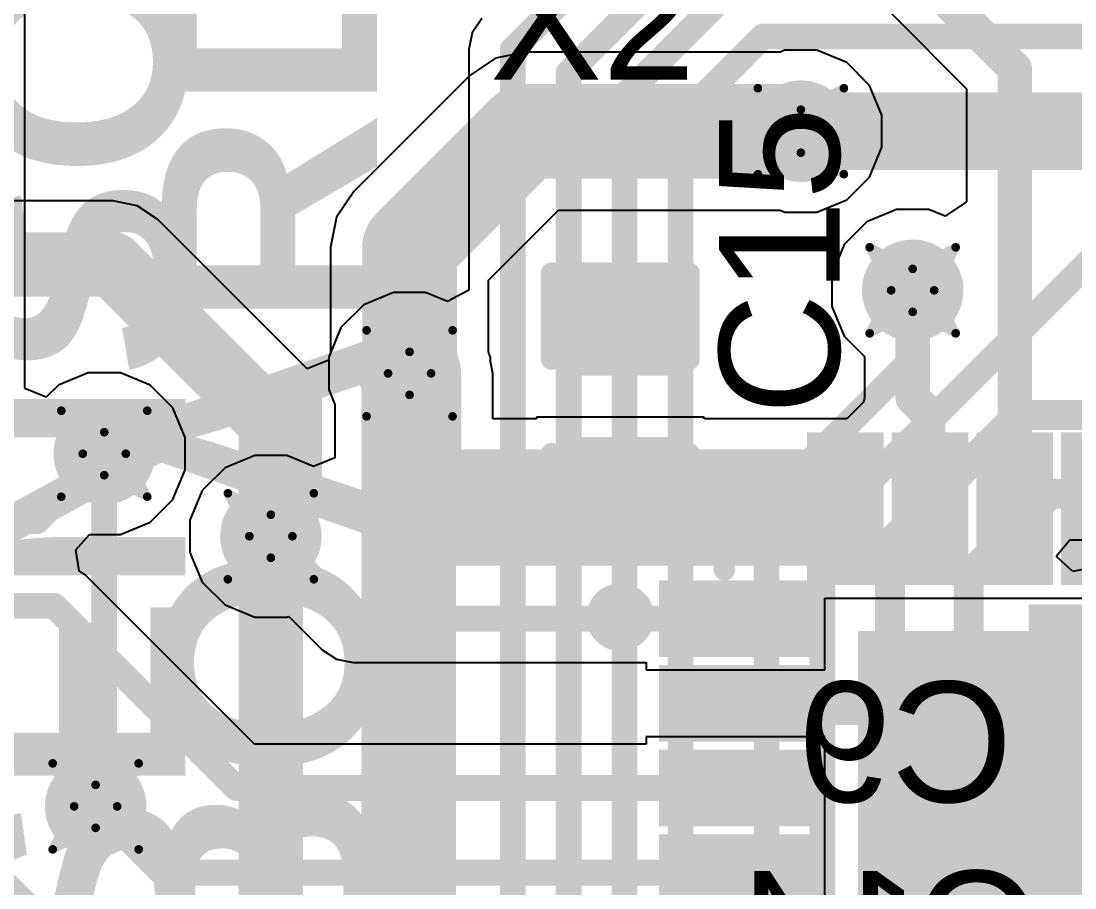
# Model space of a CAD drawing. Header units: inches. Extents: x -8 to 384, y -12 to 64.
# Drawn here: x -0.24 to 5.99, y 10.21 to 15.33 of the extents above; entities that cross this region are included whole.
import ezdxf

# ---------------------------------------------------------------- set-up
doc = ezdxf.new("R2010")
doc.units = ezdxf.units.IN
for name, color, linetype in [('Board_outline', 216, 'Continuous'), ('Bottom Layer', 5, 'Continuous'), ('Bottom Overlay', 54, 'Continuous'), ('Drill Drawing', 1, 'Continuous'), ('Top Layer', 1, 'Continuous'), ('Top Overlay', 2, 'Continuous'), ('Top Paste', 8, 'Continuous'), ('Top Solder', 216, 'Continuous'), ('Via Holes', 16, 'Continuous')]:
    doc.layers.add(name, color=color, linetype=linetype)
doc.styles.add('Arial', font='', dxfattribs={"height": 0.2})
doc.styles.add('Arial_Bold', font='', dxfattribs={"height": 0.2})
doc.styles.get('Arial').set_extended_font_data('Arial')
doc.styles.get('Arial_Bold').set_extended_font_data('Arial', bold=True)

# ---------------------------------------------------------------- blocks, each defined once
blk = doc.blocks.new('C___0402_34')
at = {"layer": 'Top Layer'}
for points in [[(-0.6985, -0.3175), (-0.6985, 0.3175), (-0.2413, 0.3175), (-0.2413, -0.3175)], [(0.2413, -0.3175), (0.2413, 0.3175), (0.6985, 0.3175), (0.6985, -0.3175)]]:
    blk.add_hatch(color=1, dxfattribs=at).paths.add_polyline_path(points)
at = {"layer": 'Top Paste'}
for points in [[(-0.6985, -0.3175), (-0.6985, 0.3175), (-0.2413, 0.3175), (-0.2413, -0.3175)], [(0.2413, -0.3175), (0.2413, 0.3175), (0.6985, 0.3175), (0.6985, -0.3175)]]:
    blk.add_hatch(color=8, dxfattribs=at).paths.add_polyline_path(points)
at = {"layer": 'Top Solder'}
for points in [[(-0.7585, -0.3775), (-0.7585, 0.3775), (-0.1813, 0.3775), (-0.1813, -0.3775)], [(0.1813, -0.3775), (0.1813, 0.3775), (0.7585, 0.3775), (0.7585, -0.3775)]]:
    blk.add_hatch(color=216, dxfattribs=at).paths.add_polyline_path(points)
at = {"layer": 'Top Overlay'}
for points in [[(-0.7874, 0.4064, 0.127, 0.127, 0), (-0.7874, -0.4064, 0.127, 0.127, 0)], [(-0.7874, 0.4064, 0.127, 0.127, 0), (-0.2794, 0.4064, 0.127, 0.127, 0)], [(0.2794, 0.4064, 0.127, 0.127, 0), (0.7874, 0.4064, 0.127, 0.127, 0)], [(0.7874, 0.4064, 0.127, 0.127, 0), (0.7874, -0.4064, 0.127, 0.127, 0)], [(-0.7874, -0.4064, 0.127, 0.127, 0), (-0.2794, -0.4064, 0.127, 0.127, 0)], [(0.2794, -0.4064, 0.127, 0.127, 0), (0.7874, -0.4064, 0.127, 0.127, 0)]]:
    blk.add_lwpolyline(points, format="xyseb", dxfattribs=at)
for points in [[(-0.8191, 0.4064, 0.0635, 0.0635, 1), (-0.7556, 0.4064, 0.0635, 0.0635, 1)], [(-0.8191, 0.4064, 0.0635, 0.0635, 1), (-0.7556, 0.4064, 0.0635, 0.0635, 1)], [(-0.3111, 0.4064, 0.0635, 0.0635, 1), (-0.2477, 0.4064, 0.0635, 0.0635, 1)], [(0.2477, 0.4064, 0.0635, 0.0635, 1), (0.3111, 0.4064, 0.0635, 0.0635, 1)], [(0.7556, 0.4064, 0.0635, 0.0635, 1), (0.8191, 0.4064, 0.0635, 0.0635, 1)], [(0.7556, 0.4064, 0.0635, 0.0635, 1), (0.8191, 0.4064, 0.0635, 0.0635, 1)], [(-0.8191, -0.4064, 0.0635, 0.0635, 1), (-0.7556, -0.4064, 0.0635, 0.0635, 1)], [(-0.8191, -0.4064, 0.0635, 0.0635, 1), (-0.7556, -0.4064, 0.0635, 0.0635, 1)], [(-0.3111, -0.4064, 0.0635, 0.0635, 1), (-0.2477, -0.4064, 0.0635, 0.0635, 1)], [(0.2477, -0.4064, 0.0635, 0.0635, 1), (0.3111, -0.4064, 0.0635, 0.0635, 1)], [(0.7556, -0.4064, 0.0635, 0.0635, 1), (0.8191, -0.4064, 0.0635, 0.0635, 1)], [(0.7556, -0.4064, 0.0635, 0.0635, 1), (0.8191, -0.4064, 0.0635, 0.0635, 1)]]:
    blk.add_lwpolyline(points, format="xyseb", close=True, dxfattribs=at)
blk = doc.blocks.new('QFN64_45')
at = {"layer": 'Top Layer'}
for points in [[(-3.875, 4.05), (-3.875, 4.75), (-3.625, 4.75), (-3.625, 4.05)], [(-3.375, 4.05), (-3.375, 4.75), (-3.125, 4.75), (-3.125, 4.05)], [(-2.875, 4.05), (-2.875, 4.75), (-2.625, 4.75), (-2.625, 4.05)], [(-4.75, 3.875), (-4.05, 3.875), (-4.05, 3.625), (-4.75, 3.625)], [(3.575, -3.575), (-3.575, -3.575), (-3.575, 3.575), (3.575, 3.575)], [(-4.75, 3.375), (-4.05, 3.375), (-4.05, 3.125), (-4.75, 3.125)], [(-4.75, 2.875), (-4.05, 2.875), (-4.05, 2.625), (-4.75, 2.625)], [(-4.75, 2.375), (-4.05, 2.375), (-4.05, 2.125), (-4.75, 2.125)]]:
    blk.add_hatch(color=1, dxfattribs=at).paths.add_polyline_path(points)
at = {"layer": 'Top Paste'}
for points in [[(-3.875, 4.05), (-3.875, 4.75), (-3.625, 4.75), (-3.625, 4.05)], [(-3.375, 4.05), (-3.375, 4.75), (-3.125, 4.75), (-3.125, 4.05)], [(-2.875, 4.05), (-2.875, 4.75), (-2.625, 4.75), (-2.625, 4.05)], [(-4.75, 3.875), (-4.05, 3.875), (-4.05, 3.625), (-4.75, 3.625)], [(3.575, -3.575), (-3.575, -3.575), (-3.575, 3.575), (3.575, 3.575)], [(-4.75, 3.375), (-4.05, 3.375), (-4.05, 3.125), (-4.75, 3.125)], [(-4.75, 2.875), (-4.05, 2.875), (-4.05, 2.625), (-4.75, 2.625)], [(-4.75, 2.375), (-4.05, 2.375), (-4.05, 2.125), (-4.75, 2.125)]]:
    blk.add_hatch(color=8, dxfattribs=at).paths.add_polyline_path(points)
at = {"layer": 'Top Solder'}
for points in [[(-3.9766, 3.9484), (-3.9766, 4.8516), (-3.5234, 4.8516), (-3.5234, 3.9484)], [(-3.4766, 3.9484), (-3.4766, 4.8516), (-3.0234, 4.8516), (-3.0234, 3.9484)], [(-2.9766, 3.9484), (-2.9766, 4.8516), (-2.5234, 4.8516), (-2.5234, 3.9484)], [(-2.4766, 3.9484), (-2.4766, 4.8516), (-2.0234, 4.8516), (-2.0234, 3.9484)], [(-4.8516, 3.9766), (-3.9484, 3.9766), (-3.9484, 3.5234), (-4.8516, 3.5234)], [(3.6766, -3.6766), (-3.6766, -3.6766), (-3.6766, 3.6766), (3.6766, 3.6766)], [(-4.8516, 3.4766), (-3.9484, 3.4766), (-3.9484, 3.0234), (-4.8516, 3.0234)], [(-4.8516, 2.9766), (-3.9484, 2.9766), (-3.9484, 2.5234), (-4.8516, 2.5234)], [(-4.8516, 2.4766), (-3.9484, 2.4766), (-3.9484, 2.0234), (-4.8516, 2.0234)]]:
    blk.add_hatch(color=216, dxfattribs=at).paths.add_polyline_path(points)
at = {"layer": 'Top Overlay'}
for points in [[(-4.465, 4.5, 0.127, 0.127, 0), (-4.0036, 4.5, 0.127, 0.127, 0)], [(-4.465, 4.0386, 0.127, 0.127, 0), (-4.465, 4.5, 0.127, 0.127, 0)]]:
    blk.add_lwpolyline(points, format="xyseb", dxfattribs=at)
for points in [[(-4.4967, 4.5, 0.0635, 0.0635, 1), (-4.4332, 4.5, 0.0635, 0.0635, 1)], [(-4.4967, 4.5, 0.0635, 0.0635, 1), (-4.4332, 4.5, 0.0635, 0.0635, 1)], [(-4.0353, 4.5, 0.0635, 0.0635, 1), (-3.9718, 4.5, 0.0635, 0.0635, 1)], [(-4.4967, 4.0386, 0.0635, 0.0635, 1), (-4.4332, 4.0386, 0.0635, 0.0635, 1)], [(-4.98, 3.7592, 0.2, 0.2, 1), (-5.18, 3.7592, 0.2, 0.2, 1)], [(-5.23, 3.7592, 0.1, 0.1, 1), (-5.13, 3.7592, 0.1, 0.1, 1)], [(-5.03, 3.7592, 0.1, 0.1, 1), (-4.93, 3.7592, 0.1, 0.1, 1)]]:
    blk.add_lwpolyline(points, format="xyseb", close=True, dxfattribs=at)

msp = doc.modelspace()

# ---------------------------------------------------------------- hatches: boundary and pattern name
at = {"layer": 'Bottom Layer'}
h = msp.add_hatch(color=5, dxfattribs=at)
edge = h.paths.add_edge_path()
edge.add_arc((4.3688, 14.6812), 0.3, 0, 360)
h = msp.add_hatch(color=5, dxfattribs=at)
edge = h.paths.add_edge_path()
edge.add_arc((5.0292, 13.7414), 0.3, 0, 360)
h = msp.add_hatch(color=5, dxfattribs=at)
edge = h.paths.add_edge_path()
edge.add_arc((2.0574, 13.2509), 0.3, 0, 360)
h = msp.add_hatch(color=5, dxfattribs=at)
edge = h.paths.add_edge_path()
edge.add_arc((0.254, 12.7762), 0.3, 0, 360)
h = msp.add_hatch(color=5, dxfattribs=at)
edge = h.paths.add_edge_path()
edge.add_arc((1.238, 12.2888), 0.3, 0, 360)
msp.add_hatch(color=5, dxfattribs=at).paths.add_polyline_path([(5.715, 8.128), (6.858, 8.128), (6.858, 11.8872), (5.715, 11.8872)])
h = msp.add_hatch(color=5, dxfattribs=at)
edge = h.paths.add_edge_path()
edge.add_arc((0.2032, 10.6934), 0.3, 0, 360)
at = {"layer": 'Top Layer'}
h = msp.add_hatch(color=1, dxfattribs=at)
edge = h.paths.add_edge_path()
edge.add_arc((4.3688, 14.6812), 0.3, 0, 360)
h = msp.add_hatch(color=1, dxfattribs=at)
edge = h.paths.add_edge_path()
edge.add_arc((5.0292, 13.7414), 0.3, 0, 360)
h = msp.add_hatch(color=1, dxfattribs=at)
edge = h.paths.add_edge_path()
edge.add_arc((2.0574, 13.2509), 0.3, 0, 360)
h = msp.add_hatch(color=1, dxfattribs=at)
edge = h.paths.add_edge_path()
edge.add_arc((0.254, 12.7762), 0.3, 0, 360)
msp.add_hatch(color=1, dxfattribs=at).paths.add_polyline_path([(1.8034, 12.1158), (4.699, 12.1158), (4.699, 12.8016), (1.8034, 12.8016)])
h = msp.add_hatch(color=1, dxfattribs=at)
edge = h.paths.add_edge_path()
edge.add_arc((1.238, 12.2888), 0.3, 0, 360)
h = msp.add_hatch(color=1, dxfattribs=at)
edge = h.paths.add_edge_path()
edge.add_arc((0.2032, 10.6934), 0.3, 0, 360)
at = {"layer": 'Via Holes'}
h = msp.add_hatch(color=7, dxfattribs=at)
edge = h.paths.add_edge_path()
edge.add_arc((4.3688, 14.6812), 0.15, 0, 360)
h = msp.add_hatch(color=7, dxfattribs=at)
edge = h.paths.add_edge_path()
edge.add_arc((5.0292, 13.7414), 0.15, 0, 360)
h = msp.add_hatch(color=7, dxfattribs=at)
edge = h.paths.add_edge_path()
edge.add_arc((2.0574, 13.2509), 0.15, 0, 360)
h = msp.add_hatch(color=7, dxfattribs=at)
edge = h.paths.add_edge_path()
edge.add_arc((0.254, 12.7762), 0.15, 0, 360)
h = msp.add_hatch(color=7, dxfattribs=at)
edge = h.paths.add_edge_path()
edge.add_arc((1.238, 12.2888), 0.15, 0, 360)
h = msp.add_hatch(color=7, dxfattribs=at)
edge = h.paths.add_edge_path()
edge.add_arc((0.2032, 10.6934), 0.15, 0, 360)

# ---------------------------------------------------------------- linework, layer by layer
at = {"layer": 'Board_outline'}
msp.add_lwpolyline([(37.5368, 13.3604, 0.254, 0.254, 1), (-7.4632, 13.3604, 0.254, 0.254, 1)], format="xyseb", close=True, dxfattribs=at)
at = {"layer": 'Bottom Layer'}
for p, q in [((2.4839, 15.3469), (2.4277, 15.2629)), ((2.4277, 15.2629), (2.408, 15.1638)), ((2.408, 15.1638), (2.408, 13.7419)), ((0.3048, 14.2693), (-1.4955, 14.2693)), ((0.4485, 14.2407), (0.3048, 14.2693)), ((0.5703, 14.1593), (0.4485, 14.2407)), ((1.4526, 13.2771), (0.5703, 14.1593)), ((1.9624, 13.7287), (1.7867, 13.656)), ((2.1524, 13.7287), (1.9624, 13.7287)), ((2.281, 13.6754), (2.1524, 13.7287)), ((2.408, 13.7419), (2.281, 13.6754)), ((1.7867, 13.656), (1.6523, 13.5216)), ((1.6523, 13.5216), (1.5796, 13.3459)), ((1.5796, 13.3297), (1.4526, 13.2771)), ((1.5796, 13.3459), (1.5796, 13.3297)), ((5.8792, 12.1729), (5.9575, 12.2681)), ((5.9575, 12.2681), (8.1135, 12.2681)), ((5.8822, 12.1656), (5.8792, 12.1729)), ((5.9758, 12.0801), (5.8822, 12.1656)), ((6.0452, 12.0939), (5.9758, 12.0801))]:
    msp.add_line(p, q, dxfattribs=at)
for points in [[(2.667, 15.1638, 0.1524, 0.1524, 0), (3.7592, 16.256, 0.1524, 0.1524, 0)], [(2.9972, 15.027, 0.1524, 0.1524, 0), (3.8706, 15.9004, 0.1524, 0.1524, 0)], [(3.3274, 14.8902, 0.1524, 0.1524, 0), (4.0074, 15.5702, 0.1524, 0.1524, 0)], [(3.6576, 14.7535, 0.1524, 0.1524, 0), (4.1441, 15.24, 0.1524, 0.1524, 0)], [(4.1441, 15.24, 0.1524, 0.1524, 0), (12.9032, 15.24, 0.1524, 0.1524, 0)], [(2.667, 7.239, 0.1524, 0.1524, 0), (2.667, 15.1638, 0.1524, 0.1524, 0)], [(2.9972, 5.8166, 0.1524, 0.1524, 0), (2.9972, 15.027, 0.1524, 0.1524, 0)], [(3.3274, 4.5974, 0.1524, 0.1524, 0), (3.3274, 14.8902, 0.1524, 0.1524, 0)], [(4.3688, 14.6812, 0.4572, 0.4572, 0), (9.4102, 14.6812, 0.4572, 0.4572, 0)], [(3.6576, 4.2164, 0.1524, 0.1524, 0), (3.6576, 14.7535, 0.1524, 0.1524, 0)], [(-1.651, 13.8938, 0.381, 0.381, 0), (0.3048, 13.8938, 0.381, 0.381, 0)], [(0.3048, 13.8938, 0.381, 0.381, 0), (1.238, 12.9606, 0.381, 0.381, 0)], [(4.4958, 12.3346, 0.1524, 0.1524, 0), (6.1007, 13.9396, 0.1524, 0.1524, 0)], [(5.0292, 13.335, 0.1524, 0.1524, 0), (5.0292, 13.7414, 0.1524, 0.1524, 0)], [(2.0519, 13.0175, 0.5588, 0.5588, 0), (2.0519, 13.2509, 0.5588, 0.5588, 0)], [(4.1656, 12.4714, 0.1524, 0.1524, 0), (5.0292, 13.335, 0.1524, 0.1524, 0)], [(2.0519, 8.4133, 0.5588, 0.5588, 0), (2.0519, 13.0175, 0.5588, 0.5588, 0)], [(1.238, 12.2888, 0.381, 0.381, 0), (1.238, 12.9606, 0.381, 0.381, 0)], [(4.8946, 12.2485, 0.1778, 0.1778, 0), (5.6509, 13.0048, 0.1778, 0.1778, 0)], [(5.6509, 13.0048, 0.1778, 0.1778, 0), (7.921, 13.0048, 0.1778, 0.1778, 0)], [(0.254, 10.7442, 0.1524, 0.1524, 0), (0.254, 12.7762, 0.1524, 0.1524, 0)], [(5.3594, 12.0559, 0.1778, 0.1778, 0), (5.8434, 12.54, 0.1778, 0.1778, 0)], [(5.8434, 12.54, 0.1778, 0.1778, 0), (8.1135, 12.54, 0.1778, 0.1778, 0)], [(-2.5654, 12.4714, 0.1524, 0.1524, 0), (0.1016, 9.8044, 0.1524, 0.1524, 0)], [(4.1656, 3.8354, 0.1524, 0.1524, 0), (4.1656, 12.4714, 0.1524, 0.1524, 0)], [(1.238, 8.604, 0.381, 0.381, 0), (1.238, 12.2888, 0.381, 0.381, 0)], [(4.4958, 3.6986, 0.1524, 0.1524, 0), (4.4958, 12.3346, 0.1524, 0.1524, 0)], [(4.8946, 2.9571, 0.1778, 0.1778, 0), (4.8946, 12.2485, 0.1778, 0.1778, 0)], [(5.3594, 3.1496, 0.1778, 0.1778, 0), (5.3594, 12.0559, 0.1778, 0.1778, 0)], [(0.2032, 10.6934, 0.1524, 0.1524, 0), (0.254, 10.7442, 0.1524, 0.1524, 0)]]:
    msp.add_lwpolyline(points, format="xyseb", dxfattribs=at)
for points in [[(4.106, 15.24, 0.0762, 0.0762, 1), (4.1822, 15.24, 0.0762, 0.0762, 1)], [(4.106, 15.24, 0.0762, 0.0762, 1), (4.1822, 15.24, 0.0762, 0.0762, 1)], [(2.6289, 15.1638, 0.0762, 0.0762, 1), (2.7051, 15.1638, 0.0762, 0.0762, 1)], [(2.6289, 15.1638, 0.0762, 0.0762, 1), (2.7051, 15.1638, 0.0762, 0.0762, 1)], [(2.9591, 15.027, 0.0762, 0.0762, 1), (3.0353, 15.027, 0.0762, 0.0762, 1)], [(2.9591, 15.027, 0.0762, 0.0762, 1), (3.0353, 15.027, 0.0762, 0.0762, 1)], [(3.2893, 14.8902, 0.0762, 0.0762, 1), (3.3655, 14.8902, 0.0762, 0.0762, 1)], [(3.2893, 14.8902, 0.0762, 0.0762, 1), (3.3655, 14.8902, 0.0762, 0.0762, 1)], [(4.2545, 14.6812, 0.2286, 0.2286, 1), (4.4831, 14.6812, 0.2286, 0.2286, 1)], [(3.6195, 14.7535, 0.0762, 0.0762, 1), (3.6957, 14.7535, 0.0762, 0.0762, 1)], [(3.6195, 14.7535, 0.0762, 0.0762, 1), (3.6957, 14.7535, 0.0762, 0.0762, 1)], [(0.2095, 13.8938, 0.1905, 0.1905, 1), (0.4001, 13.8938, 0.1905, 0.1905, 1)], [(0.2095, 13.8938, 0.1905, 0.1905, 1), (0.4001, 13.8938, 0.1905, 0.1905, 1)], [(4.9911, 13.7414, 0.0762, 0.0762, 1), (5.0673, 13.7414, 0.0762, 0.0762, 1)], [(1.9122, 13.2509, 0.2794, 0.2794, 1), (2.1916, 13.2509, 0.2794, 0.2794, 1)], [(4.9911, 13.335, 0.0762, 0.0762, 1), (5.0673, 13.335, 0.0762, 0.0762, 1)], [(4.9911, 13.335, 0.0762, 0.0762, 1), (5.0673, 13.335, 0.0762, 0.0762, 1)], [(1.9122, 13.0175, 0.2794, 0.2794, 1), (2.1916, 13.0175, 0.2794, 0.2794, 1)], [(1.9122, 13.0175, 0.2794, 0.2794, 1), (2.1916, 13.0175, 0.2794, 0.2794, 1)], [(1.1428, 12.9606, 0.1905, 0.1905, 1), (1.3333, 12.9606, 0.1905, 0.1905, 1)], [(1.1428, 12.9606, 0.1905, 0.1905, 1), (1.3333, 12.9606, 0.1905, 0.1905, 1)], [(5.6065, 13.0048, 0.0889, 0.0889, 1), (5.6954, 13.0048, 0.0889, 0.0889, 1)], [(5.6065, 13.0048, 0.0889, 0.0889, 1), (5.6954, 13.0048, 0.0889, 0.0889, 1)], [(0.2159, 12.7762, 0.0762, 0.0762, 1), (0.2921, 12.7762, 0.0762, 0.0762, 1)], [(5.799, 12.54, 0.0889, 0.0889, 1), (5.8879, 12.54, 0.0889, 0.0889, 1)], [(5.799, 12.54, 0.0889, 0.0889, 1), (5.8879, 12.54, 0.0889, 0.0889, 1)], [(4.1275, 12.4714, 0.0762, 0.0762, 1), (4.2037, 12.4714, 0.0762, 0.0762, 1)], [(4.1275, 12.4714, 0.0762, 0.0762, 1), (4.2037, 12.4714, 0.0762, 0.0762, 1)], [(1.1428, 12.2888, 0.1905, 0.1905, 1), (1.3333, 12.2888, 0.1905, 0.1905, 1)], [(1.1428, 12.2888, 0.1905, 0.1905, 1), (1.3333, 12.2888, 0.1905, 0.1905, 1)], [(4.4577, 12.3346, 0.0762, 0.0762, 1), (4.5339, 12.3346, 0.0762, 0.0762, 1)], [(4.4577, 12.3346, 0.0762, 0.0762, 1), (4.5339, 12.3346, 0.0762, 0.0762, 1)], [(4.8501, 12.2485, 0.0889, 0.0889, 1), (4.939, 12.2485, 0.0889, 0.0889, 1)], [(4.8501, 12.2485, 0.0889, 0.0889, 1), (4.939, 12.2485, 0.0889, 0.0889, 1)], [(5.3149, 12.0559, 0.0889, 0.0889, 1), (5.4038, 12.0559, 0.0889, 0.0889, 1)], [(5.3149, 12.0559, 0.0889, 0.0889, 1), (5.4038, 12.0559, 0.0889, 0.0889, 1)], [(0.1651, 10.6934, 0.0762, 0.0762, 1), (0.2413, 10.6934, 0.0762, 0.0762, 1)], [(0.2159, 10.7442, 0.0762, 0.0762, 1), (0.2921, 10.7442, 0.0762, 0.0762, 1)], [(0.2159, 10.7442, 0.0762, 0.0762, 1), (0.2921, 10.7442, 0.0762, 0.0762, 1)]]:
    msp.add_lwpolyline(points, format="xyseb", close=True, dxfattribs=at)
at = {"layer": 'Drill Drawing'}
for points in [[(4.1148, 14.9352, 0.0508, 0.0508, 0), (4.3688, 14.8082, 0.0508, 0.0508, 0)], [(4.1148, 14.9352, 0.0508, 0.0508, 0), (4.2418, 14.6812, 0.0508, 0.0508, 0)], [(4.3688, 14.8082, 0.0508, 0.0508, 0), (4.6228, 14.9352, 0.0508, 0.0508, 0)], [(4.4958, 14.6812, 0.0508, 0.0508, 0), (4.6228, 14.9352, 0.0508, 0.0508, 0)], [(4.1148, 14.4272, 0.0508, 0.0508, 0), (4.2418, 14.6812, 0.0508, 0.0508, 0)], [(4.4958, 14.6812, 0.0508, 0.0508, 0), (4.6228, 14.4272, 0.0508, 0.0508, 0)], [(4.1148, 14.4272, 0.0508, 0.0508, 0), (4.3688, 14.5542, 0.0508, 0.0508, 0)], [(4.3688, 14.5542, 0.0508, 0.0508, 0), (4.6228, 14.4272, 0.0508, 0.0508, 0)], [(4.7752, 13.9954, 0.0508, 0.0508, 0), (5.0292, 13.8684, 0.0508, 0.0508, 0)], [(4.7752, 13.9954, 0.0508, 0.0508, 0), (4.9022, 13.7414, 0.0508, 0.0508, 0)], [(5.0292, 13.8684, 0.0508, 0.0508, 0), (5.2832, 13.9954, 0.0508, 0.0508, 0)], [(5.1562, 13.7414, 0.0508, 0.0508, 0), (5.2832, 13.9954, 0.0508, 0.0508, 0)], [(4.7752, 13.4874, 0.0508, 0.0508, 0), (4.9022, 13.7414, 0.0508, 0.0508, 0)], [(5.1562, 13.7414, 0.0508, 0.0508, 0), (5.2832, 13.4874, 0.0508, 0.0508, 0)], [(4.7752, 13.4874, 0.0508, 0.0508, 0), (5.0292, 13.6144, 0.0508, 0.0508, 0)], [(5.0292, 13.6144, 0.0508, 0.0508, 0), (5.2832, 13.4874, 0.0508, 0.0508, 0)], [(1.8034, 13.5049, 0.0508, 0.0508, 0), (2.0574, 13.3779, 0.0508, 0.0508, 0)], [(1.8034, 13.5049, 0.0508, 0.0508, 0), (1.9304, 13.2509, 0.0508, 0.0508, 0)], [(2.0574, 13.3779, 0.0508, 0.0508, 0), (2.3114, 13.5049, 0.0508, 0.0508, 0)], [(2.1844, 13.2509, 0.0508, 0.0508, 0), (2.3114, 13.5049, 0.0508, 0.0508, 0)], [(1.8034, 12.9969, 0.0508, 0.0508, 0), (1.9304, 13.2509, 0.0508, 0.0508, 0)], [(2.1844, 13.2509, 0.0508, 0.0508, 0), (2.3114, 12.9969, 0.0508, 0.0508, 0)], [(1.8034, 12.9969, 0.0508, 0.0508, 0), (2.0574, 13.1239, 0.0508, 0.0508, 0)], [(2.0574, 13.1239, 0.0508, 0.0508, 0), (2.3114, 12.9969, 0.0508, 0.0508, 0)], [(0, 13.0302, 0.0508, 0.0508, 0), (0.254, 12.9032, 0.0508, 0.0508, 0)], [(0, 13.0302, 0.0508, 0.0508, 0), (0.127, 12.7762, 0.0508, 0.0508, 0)], [(0.254, 12.9032, 0.0508, 0.0508, 0), (0.508, 13.0302, 0.0508, 0.0508, 0)], [(0.381, 12.7762, 0.0508, 0.0508, 0), (0.508, 13.0302, 0.0508, 0.0508, 0)], [(0, 12.5222, 0.0508, 0.0508, 0), (0.127, 12.7762, 0.0508, 0.0508, 0)], [(0.381, 12.7762, 0.0508, 0.0508, 0), (0.508, 12.5222, 0.0508, 0.0508, 0)], [(0, 12.5222, 0.0508, 0.0508, 0), (0.254, 12.6492, 0.0508, 0.0508, 0)], [(0.254, 12.6492, 0.0508, 0.0508, 0), (0.508, 12.5222, 0.0508, 0.0508, 0)], [(0.984, 12.5428, 0.0508, 0.0508, 0), (1.238, 12.4158, 0.0508, 0.0508, 0)], [(0.984, 12.5428, 0.0508, 0.0508, 0), (1.111, 12.2888, 0.0508, 0.0508, 0)], [(1.238, 12.4158, 0.0508, 0.0508, 0), (1.492, 12.5428, 0.0508, 0.0508, 0)], [(1.365, 12.2888, 0.0508, 0.0508, 0), (1.492, 12.5428, 0.0508, 0.0508, 0)], [(0.984, 12.0348, 0.0508, 0.0508, 0), (1.111, 12.2888, 0.0508, 0.0508, 0)], [(1.365, 12.2888, 0.0508, 0.0508, 0), (1.492, 12.0348, 0.0508, 0.0508, 0)], [(0.984, 12.0348, 0.0508, 0.0508, 0), (1.238, 12.1618, 0.0508, 0.0508, 0)], [(1.238, 12.1618, 0.0508, 0.0508, 0), (1.492, 12.0348, 0.0508, 0.0508, 0)], [(-0.0508, 10.9474, 0.0508, 0.0508, 0), (0.2032, 10.8204, 0.0508, 0.0508, 0)], [(-0.0508, 10.9474, 0.0508, 0.0508, 0), (0.0762, 10.6934, 0.0508, 0.0508, 0)], [(0.2032, 10.8204, 0.0508, 0.0508, 0), (0.4572, 10.9474, 0.0508, 0.0508, 0)], [(0.3302, 10.6934, 0.0508, 0.0508, 0), (0.4572, 10.9474, 0.0508, 0.0508, 0)], [(-0.0508, 10.4394, 0.0508, 0.0508, 0), (0.0762, 10.6934, 0.0508, 0.0508, 0)], [(0.3302, 10.6934, 0.0508, 0.0508, 0), (0.4572, 10.4394, 0.0508, 0.0508, 0)], [(-0.0508, 10.4394, 0.0508, 0.0508, 0), (0.2032, 10.5664, 0.0508, 0.0508, 0)], [(0.2032, 10.5664, 0.0508, 0.0508, 0), (0.4572, 10.4394, 0.0508, 0.0508, 0)]]:
    msp.add_lwpolyline(points, format="xyseb", dxfattribs=at)
for points in [[(4.1021, 14.9352, 0.0254, 0.0254, 1), (4.1275, 14.9352, 0.0254, 0.0254, 1)], [(4.1021, 14.9352, 0.0254, 0.0254, 1), (4.1275, 14.9352, 0.0254, 0.0254, 1)], [(4.6101, 14.9352, 0.0254, 0.0254, 1), (4.6355, 14.9352, 0.0254, 0.0254, 1)], [(4.6101, 14.9352, 0.0254, 0.0254, 1), (4.6355, 14.9352, 0.0254, 0.0254, 1)], [(4.3561, 14.8082, 0.0254, 0.0254, 1), (4.3815, 14.8082, 0.0254, 0.0254, 1)], [(4.3561, 14.8082, 0.0254, 0.0254, 1), (4.3815, 14.8082, 0.0254, 0.0254, 1)], [(4.2291, 14.6812, 0.0254, 0.0254, 1), (4.2545, 14.6812, 0.0254, 0.0254, 1)], [(4.2291, 14.6812, 0.0254, 0.0254, 1), (4.2545, 14.6812, 0.0254, 0.0254, 1)], [(4.4831, 14.6812, 0.0254, 0.0254, 1), (4.5085, 14.6812, 0.0254, 0.0254, 1)], [(4.4831, 14.6812, 0.0254, 0.0254, 1), (4.5085, 14.6812, 0.0254, 0.0254, 1)], [(4.3561, 14.5542, 0.0254, 0.0254, 1), (4.3815, 14.5542, 0.0254, 0.0254, 1)], [(4.3561, 14.5542, 0.0254, 0.0254, 1), (4.3815, 14.5542, 0.0254, 0.0254, 1)], [(4.1021, 14.4272, 0.0254, 0.0254, 1), (4.1275, 14.4272, 0.0254, 0.0254, 1)], [(4.1021, 14.4272, 0.0254, 0.0254, 1), (4.1275, 14.4272, 0.0254, 0.0254, 1)], [(4.6101, 14.4272, 0.0254, 0.0254, 1), (4.6355, 14.4272, 0.0254, 0.0254, 1)], [(4.6101, 14.4272, 0.0254, 0.0254, 1), (4.6355, 14.4272, 0.0254, 0.0254, 1)], [(4.7625, 13.9954, 0.0254, 0.0254, 1), (4.7879, 13.9954, 0.0254, 0.0254, 1)], [(4.7625, 13.9954, 0.0254, 0.0254, 1), (4.7879, 13.9954, 0.0254, 0.0254, 1)], [(5.2705, 13.9954, 0.0254, 0.0254, 1), (5.2959, 13.9954, 0.0254, 0.0254, 1)], [(5.2705, 13.9954, 0.0254, 0.0254, 1), (5.2959, 13.9954, 0.0254, 0.0254, 1)], [(5.0165, 13.8684, 0.0254, 0.0254, 1), (5.0419, 13.8684, 0.0254, 0.0254, 1)], [(5.0165, 13.8684, 0.0254, 0.0254, 1), (5.0419, 13.8684, 0.0254, 0.0254, 1)], [(4.8895, 13.7414, 0.0254, 0.0254, 1), (4.9149, 13.7414, 0.0254, 0.0254, 1)], [(4.8895, 13.7414, 0.0254, 0.0254, 1), (4.9149, 13.7414, 0.0254, 0.0254, 1)], [(5.1435, 13.7414, 0.0254, 0.0254, 1), (5.1689, 13.7414, 0.0254, 0.0254, 1)], [(5.1435, 13.7414, 0.0254, 0.0254, 1), (5.1689, 13.7414, 0.0254, 0.0254, 1)], [(5.0165, 13.6144, 0.0254, 0.0254, 1), (5.0419, 13.6144, 0.0254, 0.0254, 1)], [(5.0165, 13.6144, 0.0254, 0.0254, 1), (5.0419, 13.6144, 0.0254, 0.0254, 1)], [(1.7907, 13.5049, 0.0254, 0.0254, 1), (1.8161, 13.5049, 0.0254, 0.0254, 1)], [(1.7907, 13.5049, 0.0254, 0.0254, 1), (1.8161, 13.5049, 0.0254, 0.0254, 1)], [(2.2987, 13.5049, 0.0254, 0.0254, 1), (2.3241, 13.5049, 0.0254, 0.0254, 1)], [(2.2987, 13.5049, 0.0254, 0.0254, 1), (2.3241, 13.5049, 0.0254, 0.0254, 1)], [(4.7625, 13.4874, 0.0254, 0.0254, 1), (4.7879, 13.4874, 0.0254, 0.0254, 1)], [(4.7625, 13.4874, 0.0254, 0.0254, 1), (4.7879, 13.4874, 0.0254, 0.0254, 1)], [(5.2705, 13.4874, 0.0254, 0.0254, 1), (5.2959, 13.4874, 0.0254, 0.0254, 1)], [(5.2705, 13.4874, 0.0254, 0.0254, 1), (5.2959, 13.4874, 0.0254, 0.0254, 1)], [(2.0447, 13.3779, 0.0254, 0.0254, 1), (2.0701, 13.3779, 0.0254, 0.0254, 1)], [(2.0447, 13.3779, 0.0254, 0.0254, 1), (2.0701, 13.3779, 0.0254, 0.0254, 1)], [(1.9177, 13.2509, 0.0254, 0.0254, 1), (1.9431, 13.2509, 0.0254, 0.0254, 1)], [(1.9177, 13.2509, 0.0254, 0.0254, 1), (1.9431, 13.2509, 0.0254, 0.0254, 1)], [(2.1717, 13.2509, 0.0254, 0.0254, 1), (2.1971, 13.2509, 0.0254, 0.0254, 1)], [(2.1717, 13.2509, 0.0254, 0.0254, 1), (2.1971, 13.2509, 0.0254, 0.0254, 1)], [(2.0447, 13.1239, 0.0254, 0.0254, 1), (2.0701, 13.1239, 0.0254, 0.0254, 1)], [(2.0447, 13.1239, 0.0254, 0.0254, 1), (2.0701, 13.1239, 0.0254, 0.0254, 1)], [(-0.0127, 13.0302, 0.0254, 0.0254, 1), (0.0127, 13.0302, 0.0254, 0.0254, 1)], [(-0.0127, 13.0302, 0.0254, 0.0254, 1), (0.0127, 13.0302, 0.0254, 0.0254, 1)], [(0.4953, 13.0302, 0.0254, 0.0254, 1), (0.5207, 13.0302, 0.0254, 0.0254, 1)], [(0.4953, 13.0302, 0.0254, 0.0254, 1), (0.5207, 13.0302, 0.0254, 0.0254, 1)], [(1.7907, 12.9969, 0.0254, 0.0254, 1), (1.8161, 12.9969, 0.0254, 0.0254, 1)], [(1.7907, 12.9969, 0.0254, 0.0254, 1), (1.8161, 12.9969, 0.0254, 0.0254, 1)], [(2.2987, 12.9969, 0.0254, 0.0254, 1), (2.3241, 12.9969, 0.0254, 0.0254, 1)], [(2.2987, 12.9969, 0.0254, 0.0254, 1), (2.3241, 12.9969, 0.0254, 0.0254, 1)], [(0.2413, 12.9032, 0.0254, 0.0254, 1), (0.2667, 12.9032, 0.0254, 0.0254, 1)], [(0.2413, 12.9032, 0.0254, 0.0254, 1), (0.2667, 12.9032, 0.0254, 0.0254, 1)], [(0.1143, 12.7762, 0.0254, 0.0254, 1), (0.1397, 12.7762, 0.0254, 0.0254, 1)], [(0.1143, 12.7762, 0.0254, 0.0254, 1), (0.1397, 12.7762, 0.0254, 0.0254, 1)], [(0.3683, 12.7762, 0.0254, 0.0254, 1), (0.3937, 12.7762, 0.0254, 0.0254, 1)], [(0.3683, 12.7762, 0.0254, 0.0254, 1), (0.3937, 12.7762, 0.0254, 0.0254, 1)], [(0.2413, 12.6492, 0.0254, 0.0254, 1), (0.2667, 12.6492, 0.0254, 0.0254, 1)], [(0.2413, 12.6492, 0.0254, 0.0254, 1), (0.2667, 12.6492, 0.0254, 0.0254, 1)], [(-0.0127, 12.5222, 0.0254, 0.0254, 1), (0.0127, 12.5222, 0.0254, 0.0254, 1)], [(-0.0127, 12.5222, 0.0254, 0.0254, 1), (0.0127, 12.5222, 0.0254, 0.0254, 1)], [(0.4953, 12.5222, 0.0254, 0.0254, 1), (0.5207, 12.5222, 0.0254, 0.0254, 1)], [(0.4953, 12.5222, 0.0254, 0.0254, 1), (0.5207, 12.5222, 0.0254, 0.0254, 1)], [(0.9713, 12.5428, 0.0254, 0.0254, 1), (0.9967, 12.5428, 0.0254, 0.0254, 1)], [(0.9713, 12.5428, 0.0254, 0.0254, 1), (0.9967, 12.5428, 0.0254, 0.0254, 1)], [(1.4793, 12.5428, 0.0254, 0.0254, 1), (1.5047, 12.5428, 0.0254, 0.0254, 1)], [(1.4793, 12.5428, 0.0254, 0.0254, 1), (1.5047, 12.5428, 0.0254, 0.0254, 1)], [(1.2253, 12.4158, 0.0254, 0.0254, 1), (1.2507, 12.4158, 0.0254, 0.0254, 1)], [(1.2253, 12.4158, 0.0254, 0.0254, 1), (1.2507, 12.4158, 0.0254, 0.0254, 1)], [(1.0983, 12.2888, 0.0254, 0.0254, 1), (1.1237, 12.2888, 0.0254, 0.0254, 1)], [(1.0983, 12.2888, 0.0254, 0.0254, 1), (1.1237, 12.2888, 0.0254, 0.0254, 1)], [(1.3523, 12.2888, 0.0254, 0.0254, 1), (1.3777, 12.2888, 0.0254, 0.0254, 1)], [(1.3523, 12.2888, 0.0254, 0.0254, 1), (1.3777, 12.2888, 0.0254, 0.0254, 1)], [(1.2253, 12.1618, 0.0254, 0.0254, 1), (1.2507, 12.1618, 0.0254, 0.0254, 1)], [(1.2253, 12.1618, 0.0254, 0.0254, 1), (1.2507, 12.1618, 0.0254, 0.0254, 1)], [(0.9713, 12.0348, 0.0254, 0.0254, 1), (0.9967, 12.0348, 0.0254, 0.0254, 1)], [(0.9713, 12.0348, 0.0254, 0.0254, 1), (0.9967, 12.0348, 0.0254, 0.0254, 1)], [(1.4793, 12.0348, 0.0254, 0.0254, 1), (1.5047, 12.0348, 0.0254, 0.0254, 1)], [(1.4793, 12.0348, 0.0254, 0.0254, 1), (1.5047, 12.0348, 0.0254, 0.0254, 1)], [(-0.0635, 10.9474, 0.0254, 0.0254, 1), (-0.0381, 10.9474, 0.0254, 0.0254, 1)], [(-0.0635, 10.9474, 0.0254, 0.0254, 1), (-0.0381, 10.9474, 0.0254, 0.0254, 1)], [(0.4445, 10.9474, 0.0254, 0.0254, 1), (0.4699, 10.9474, 0.0254, 0.0254, 1)], [(0.4445, 10.9474, 0.0254, 0.0254, 1), (0.4699, 10.9474, 0.0254, 0.0254, 1)], [(0.1905, 10.8204, 0.0254, 0.0254, 1), (0.2159, 10.8204, 0.0254, 0.0254, 1)], [(0.1905, 10.8204, 0.0254, 0.0254, 1), (0.2159, 10.8204, 0.0254, 0.0254, 1)], [(0.0635, 10.6934, 0.0254, 0.0254, 1), (0.0889, 10.6934, 0.0254, 0.0254, 1)], [(0.0635, 10.6934, 0.0254, 0.0254, 1), (0.0889, 10.6934, 0.0254, 0.0254, 1)], [(0.3175, 10.6934, 0.0254, 0.0254, 1), (0.3429, 10.6934, 0.0254, 0.0254, 1)], [(0.3175, 10.6934, 0.0254, 0.0254, 1), (0.3429, 10.6934, 0.0254, 0.0254, 1)], [(0.1905, 10.5664, 0.0254, 0.0254, 1), (0.2159, 10.5664, 0.0254, 0.0254, 1)], [(0.1905, 10.5664, 0.0254, 0.0254, 1), (0.2159, 10.5664, 0.0254, 0.0254, 1)], [(-0.0635, 10.4394, 0.0254, 0.0254, 1), (-0.0381, 10.4394, 0.0254, 0.0254, 1)], [(-0.0635, 10.4394, 0.0254, 0.0254, 1), (-0.0381, 10.4394, 0.0254, 0.0254, 1)], [(0.4445, 10.4394, 0.0254, 0.0254, 1), (0.4699, 10.4394, 0.0254, 0.0254, 1)], [(0.4445, 10.4394, 0.0254, 0.0254, 1), (0.4699, 10.4394, 0.0254, 0.0254, 1)]]:
    msp.add_lwpolyline(points, format="xyseb", close=True, dxfattribs=at)
at = {"layer": 'Top Layer'}
for p, q in [((-0.2152, 14.5247), (-0.2152, 15.5247)), ((4.9036, 15.3757), (5.3471, 14.9321)), ((2.7432, 15.1474), (2.5648, 15.1119)), ((4.2457, 15.1474), (2.7432, 15.1474)), ((4.2738, 15.159), (4.2457, 15.1474)), ((4.4638, 15.159), (4.2738, 15.159)), ((4.6395, 15.0863), (4.4638, 15.159)), ((2.5648, 15.1119), (2.4136, 15.0108)), ((4.7739, 14.9519), (4.6395, 15.0863)), ((2.4136, 15.0108), (1.7278, 14.325)), ((4.8466, 14.7762), (4.7739, 14.9519)), ((5.3471, 14.9321), (5.3471, 14.2643)), ((4.8466, 14.5862), (4.8466, 14.7762)), ((4.7739, 14.4105), (4.8466, 14.5862)), ((-0.2152, 13.1623), (-0.2152, 14.5247)), ((4.6395, 14.2761), (4.7739, 14.4105)), ((1.7278, 14.325), (1.6267, 14.1738)), ((4.4638, 14.2034), (4.6395, 14.2761)), ((5.3471, 14.2643), (5.2201, 14.1795)), ((2.5236, 13.8023), (2.9363, 14.215)), ((2.9363, 14.215), (4.2457, 14.215)), ((4.2457, 14.215), (4.2738, 14.2034)), ((4.2738, 14.2034), (4.4638, 14.2034)), ((4.9342, 14.2192), (4.7585, 14.1465)), ((5.1242, 14.2192), (4.9342, 14.2192)), ((5.2201, 14.1795), (5.1242, 14.2192)), ((1.6267, 14.1738), (1.5912, 13.9954)), ((4.7585, 14.1465), (4.6241, 14.0121)), ((4.6241, 14.0121), (4.5514, 13.8364)), ((1.5912, 13.9954), (1.5912, 13.374)), ((4.5514, 13.8364), (4.5514, 13.6464)), ((2.5236, 13.3786), (2.5236, 13.8023)), ((4.5514, 13.6464), (4.6241, 13.4707)), ((4.6241, 13.4707), (4.7443, 13.3506)), ((1.5912, 13.374), (1.5796, 13.3459)), ((1.5796, 13.3459), (1.5796, 13.1559)), ((2.5253, 13.3698), (2.5236, 13.3786)), ((2.5352, 13.3459), (2.5253, 13.3698)), ((2.5352, 13.3201), (2.5352, 13.3459)), ((4.7443, 13.3506), (4.7443, 13.1064)), ((2.549, 13.2509), (2.5352, 13.3201)), ((0.159, 13.254), (-0.0167, 13.1813)), ((0.349, 13.254), (0.159, 13.254)), ((0.5247, 13.1813), (0.349, 13.254)), ((2.549, 12.9829), (2.549, 13.2509)), ((-0.0882, 13.1097), (-0.2152, 13.1623)), ((-0.0167, 13.1813), (-0.0882, 13.1097)), ((0.6591, 13.0469), (0.5247, 13.1813)), ((1.5796, 13.1559), (1.6166, 13.0664)), ((4.737, 13.0792), (4.6394, 12.9829)), ((4.7397, 13.0861), (4.737, 13.0792)), ((4.7443, 13.1064), (4.7397, 13.0861)), ((0.7318, 12.8712), (0.6591, 13.0469)), ((1.6166, 13.0664), (1.6166, 12.7518)), ((2.8067, 12.9829), (2.549, 12.9829)), ((3.7973, 12.9921), (2.8067, 12.9921)), ((2.8067, 12.9921), (2.8067, 12.9829)), ((3.7973, 12.9829), (3.7973, 12.9921)), ((4.6394, 12.9829), (3.7973, 12.9829)), ((0.7318, 12.6812), (0.7318, 12.8712)), ((1.143, 12.7666), (0.9674, 12.6939)), ((1.3331, 12.7666), (1.143, 12.7666)), ((1.4896, 12.7017), (1.3331, 12.7666)), ((1.6166, 12.7518), (1.4896, 12.7017)), ((0.6591, 12.5055), (0.7318, 12.6812)), ((0.9674, 12.6939), (0.833, 12.5595)), ((0.833, 12.5595), (0.7602, 12.3838)), ((0.5247, 12.3711), (0.6591, 12.5055)), ((0.349, 12.2984), (0.5247, 12.3711)), ((0.7602, 12.3838), (0.7602, 12.1938)), ((0.0856, 12.2092), (0.1666, 12.2984)), ((0.1666, 12.2984), (0.349, 12.2984)), ((0.1048, 12.0855), (0.0856, 12.2092)), ((0.7602, 12.1938), (0.833, 12.0181)), ((0.142, 12.0607), (0.1048, 12.0855)), ((1.1419, 11.0608), (0.142, 12.0607)), ((0.833, 12.0181), (0.9674, 11.8837)), ((4.5098, 11.499), (4.5098, 11.924)), ((4.5098, 11.924), (6.4348, 11.924)), ((0.9674, 11.8837), (1.143, 11.811)), ((1.143, 11.811), (1.3331, 11.811)), ((1.3331, 11.811), (1.3448, 11.8158)), ((1.3448, 11.8158), (1.5419, 11.6187)), ((1.5419, 11.6187), (1.6259, 11.5625)), ((1.6259, 11.5625), (1.725, 11.5428)), ((1.725, 11.5428), (3.4542, 11.5428)), ((3.4542, 11.5428), (3.4542, 11.499)), ((3.4542, 11.499), (4.5098, 11.499)), ((4.5098, 11.1046), (3.4542, 11.1046)), ((3.4542, 11.1046), (3.4542, 11.0608)), ((4.5098, 9.999), (4.5098, 11.1046)), ((3.4542, 11.0608), (1.1419, 11.0608))]:
    msp.add_line(p, q, dxfattribs=at)
for points in [[(5.0216, 15.6605, 0.2032, 0.2032, 0), (5.632, 15.0501, 0.2032, 0.2032, 0)], [(5.632, 12.4518, 0.2032, 0.2032, 0), (5.632, 15.0501, 0.2032, 0.2032, 0)], [(2.0574, 13.9954, 0.5588, 0.5588, 0), (2.7432, 14.6812, 0.5588, 0.5588, 0)], [(2.7432, 14.6812, 0.5588, 0.5588, 0), (4.3688, 14.6812, 0.5588, 0.5588, 0)], [(2.0574, 13.2509, 0.5588, 0.5588, 0), (2.0574, 13.9954, 0.5588, 0.5588, 0)], [(5.0292, 13.1064, 0.2032, 0.2032, 0), (5.0292, 13.7414, 0.2032, 0.2032, 0)], [(2.0828, 12.446, 0.5588, 0.5588, 0), (2.0828, 13.2509, 0.5588, 0.5588, 0)], [(5.0292, 13.1064, 0.2032, 0.2032, 0), (5.12, 13.0156, 0.2032, 0.2032, 0)], [(5.12, 12.4638, 0.2032, 0.2032, 0), (5.12, 13.0156, 0.2032, 0.2032, 0)], [(-0.1445, 12.3777, 0.1524, 0.1524, 0), (0.254, 12.7762, 0.1524, 0.1524, 0)], [(5.12, 12.4638, 0.2032, 0.2032, 0), (5.132, 12.4518, 0.2032, 0.2032, 0)], [(-1.143, 12.3777, 0.1524, 0.1524, 0), (-0.1445, 12.3777, 0.1524, 0.1524, 0)], [(1.238, 12.2888, 0.1524, 0.1524, 0), (1.725, 11.8018, 0.1524, 0.1524, 0)], [(-1.143, 11.8775, 0.1524, 0.1524, 0), (-0.0411, 11.8775, 0.1524, 0.1524, 0)], [(-0.0411, 11.8775, 0.1524, 0.1524, 0), (1.0346, 10.8018, 0.1524, 0.1524, 0)], [(1.725, 11.8018, 0.1524, 0.1524, 0), (3.982, 11.8018, 0.1524, 0.1524, 0)], [(3.982, 11.3018, 0.254, 0.254, 0), (5.132, 11.3018, 0.254, 0.254, 0)], [(5.132, 11.3018, 0.254, 0.254, 0), (8.382, 8.0518, 0.254, 0.254, 0)], [(1.0346, 10.8018, 0.1524, 0.1524, 0), (3.982, 10.8018, 0.1524, 0.1524, 0)], [(0.2032, 10.6934, 0.1524, 0.1524, 0), (0.5948, 10.3018, 0.1524, 0.1524, 0)], [(0.5948, 10.3018, 0.1524, 0.1524, 0), (3.982, 10.3018, 0.1524, 0.1524, 0)]]:
    msp.add_lwpolyline(points, format="xyseb", dxfattribs=at)
for points in [[(5.5812, 15.0501, 0.1016, 0.1016, 1), (5.6828, 15.0501, 0.1016, 0.1016, 1)], [(5.5812, 15.0501, 0.1016, 0.1016, 1), (5.6828, 15.0501, 0.1016, 0.1016, 1)], [(2.6035, 14.6812, 0.2794, 0.2794, 1), (2.8829, 14.6812, 0.2794, 0.2794, 1)], [(2.6035, 14.6812, 0.2794, 0.2794, 1), (2.8829, 14.6812, 0.2794, 0.2794, 1)], [(4.2291, 14.6812, 0.2794, 0.2794, 1), (4.5085, 14.6812, 0.2794, 0.2794, 1)], [(1.9177, 13.9954, 0.2794, 0.2794, 1), (2.1971, 13.9954, 0.2794, 0.2794, 1)], [(1.9177, 13.9954, 0.2794, 0.2794, 1), (2.1971, 13.9954, 0.2794, 0.2794, 1)], [(4.9784, 13.7414, 0.1016, 0.1016, 1), (5.08, 13.7414, 0.1016, 0.1016, 1)], [(1.9177, 13.2509, 0.2794, 0.2794, 1), (2.1971, 13.2509, 0.2794, 0.2794, 1)], [(1.9431, 13.2509, 0.2794, 0.2794, 1), (2.2225, 13.2509, 0.2794, 0.2794, 1)], [(4.9784, 13.1064, 0.1016, 0.1016, 1), (5.08, 13.1064, 0.1016, 0.1016, 1)], [(4.9784, 13.1064, 0.1016, 0.1016, 1), (5.08, 13.1064, 0.1016, 0.1016, 1)], [(5.0692, 13.0156, 0.1016, 0.1016, 1), (5.1708, 13.0156, 0.1016, 0.1016, 1)], [(5.0692, 13.0156, 0.1016, 0.1016, 1), (5.1708, 13.0156, 0.1016, 0.1016, 1)], [(0.2159, 12.7762, 0.0762, 0.0762, 1), (0.2921, 12.7762, 0.0762, 0.0762, 1)], [(1.9431, 12.446, 0.2794, 0.2794, 1), (2.2225, 12.446, 0.2794, 0.2794, 1)], [(5.0692, 12.4638, 0.1016, 0.1016, 1), (5.1708, 12.4638, 0.1016, 0.1016, 1)], [(5.0692, 12.4638, 0.1016, 0.1016, 1), (5.1708, 12.4638, 0.1016, 0.1016, 1)], [(5.0812, 12.4518, 0.1016, 0.1016, 1), (5.1828, 12.4518, 0.1016, 0.1016, 1)], [(5.5812, 12.4518, 0.1016, 0.1016, 1), (5.6828, 12.4518, 0.1016, 0.1016, 1)], [(-0.1826, 12.3777, 0.0762, 0.0762, 1), (-0.1064, 12.3777, 0.0762, 0.0762, 1)], [(-0.1826, 12.3777, 0.0762, 0.0762, 1), (-0.1064, 12.3777, 0.0762, 0.0762, 1)], [(1.1999, 12.2888, 0.0762, 0.0762, 1), (1.2761, 12.2888, 0.0762, 0.0762, 1)], [(-0.0792, 11.8775, 0.0762, 0.0762, 1), (-0.003, 11.8775, 0.0762, 0.0762, 1)], [(-0.0792, 11.8775, 0.0762, 0.0762, 1), (-0.003, 11.8775, 0.0762, 0.0762, 1)], [(1.6869, 11.8018, 0.0762, 0.0762, 1), (1.7631, 11.8018, 0.0762, 0.0762, 1)], [(1.6869, 11.8018, 0.0762, 0.0762, 1), (1.7631, 11.8018, 0.0762, 0.0762, 1)], [(3.9439, 11.8018, 0.0762, 0.0762, 1), (4.0201, 11.8018, 0.0762, 0.0762, 1)], [(3.9185, 11.3018, 0.127, 0.127, 1), (4.0455, 11.3018, 0.127, 0.127, 1)], [(5.0685, 11.3018, 0.127, 0.127, 1), (5.1955, 11.3018, 0.127, 0.127, 1)], [(5.0685, 11.3018, 0.127, 0.127, 1), (5.1955, 11.3018, 0.127, 0.127, 1)], [(0.9965, 10.8018, 0.0762, 0.0762, 1), (1.0727, 10.8018, 0.0762, 0.0762, 1)], [(0.9965, 10.8018, 0.0762, 0.0762, 1), (1.0727, 10.8018, 0.0762, 0.0762, 1)], [(3.9439, 10.8018, 0.0762, 0.0762, 1), (4.0201, 10.8018, 0.0762, 0.0762, 1)], [(0.1651, 10.6934, 0.0762, 0.0762, 1), (0.2413, 10.6934, 0.0762, 0.0762, 1)], [(0.5567, 10.3018, 0.0762, 0.0762, 1), (0.6329, 10.3018, 0.0762, 0.0762, 1)], [(0.5567, 10.3018, 0.0762, 0.0762, 1), (0.6329, 10.3018, 0.0762, 0.0762, 1)], [(3.9439, 10.3018, 0.0762, 0.0762, 1), (4.0201, 10.3018, 0.0762, 0.0762, 1)]]:
    msp.add_lwpolyline(points, format="xyseb", close=True, dxfattribs=at)

# ---------------------------------------------------------------- block references
at = {"rotation": 90}
msp.add_blockref('C___0402_34', (3.302, 13.0556), dxfattribs=at)
msp.add_blockref('QFN64_45', (8.382, 8.0518))

# ---------------------------------------------------------------- texts
at = {"layer": 'Bottom Overlay', "style": 'Arial', "text_generation_flag": 2}
for s, p in [('C9', (5.6217, 10.7189)), ('C14', (5.7909, 9.6013))]:
    msp.add_text(s, height=0.7112, dxfattribs=at).set_placement(p)
at = {"layer": 'Top Overlay'}
for s, height, style, p in [('SENSOR', 1.27, 'Arial_Bold', (0.7324, 9.5723)), ('BOARD', 1.27, 'Arial_Bold', (1.8643, 9.5723)), ('C15', 0.7112, 'Arial', (4.5973, 13.0051))]:
    msp.add_text(s, height=height, rotation=90, dxfattribs=dict(at, style=style)).set_placement(p)
at = {"layer": 'Top Overlay', "style": 'Arial'}
msp.add_text('X2', height=0.7112, dxfattribs=at).set_placement((2.5317, 14.9861))

doc.saveas('drawing.dxf')
